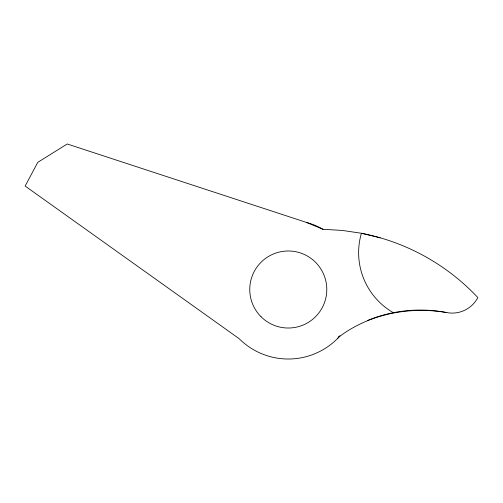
<?xml version="1.0" encoding="UTF-8"?>
<svg xmlns="http://www.w3.org/2000/svg" width="503" height="503" viewBox="0 0 503 503"><rect width="100%" height="100%" fill="white"/><g stroke="black" fill="none" stroke-linecap="round" stroke-linejoin="round"><path stroke-width="0.75" d="M337.425 338.657L339.443 336.029M338.494 337.268C368.9 314.029 409.297 306.101 446.739 312.577A28.929 28.929 0 0 0 477.85 297.587A216.259 216.259 0 0 0 361.405 233.26L342.304 230.424L323.027 229.305L306.264 222.357L67.22 143.984L37.782 162.337L25.15 186.06L239.12 338.657A69.515 69.515 0 0 0 340.015 335.922M380.18 237.793L361.405 233.26A69.244 69.244 0 0 0 393.346 312.696M306.264 222.357A69.515 69.515 0 0 1 323.027 229.305M367.662 320.405A139.256 139.256 0 0 1 446.739 312.577M261.038 316.739A38.517 38.517 0 0 0 325.479 299.474A38.517 38.517 0 0 0 278.304 252.299A38.517 38.517 0 0 0 261.038 316.739"/></g></svg>
